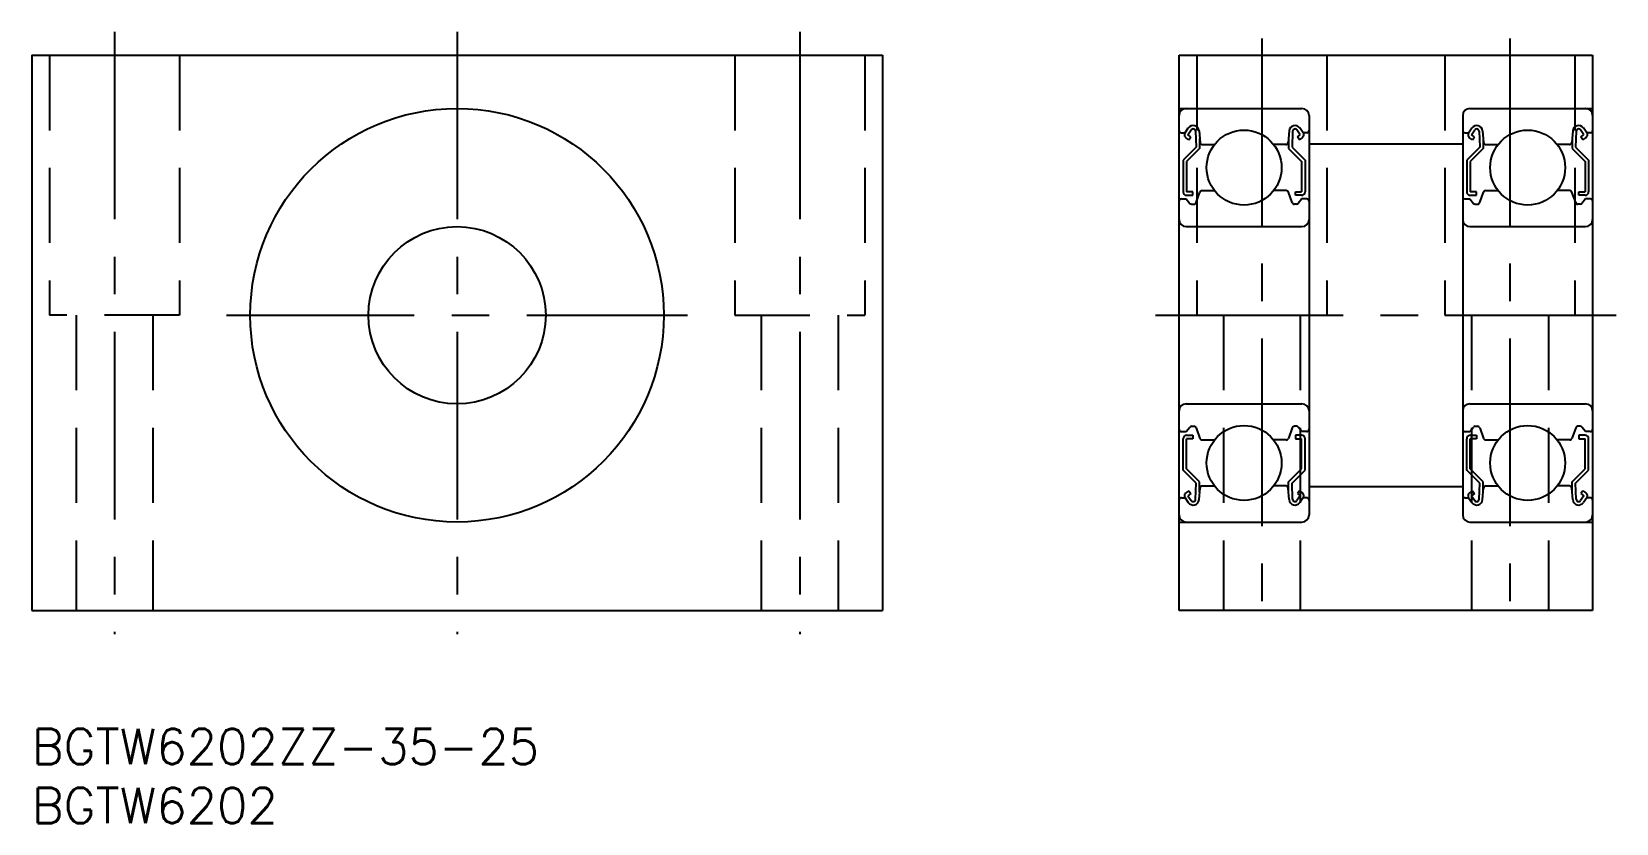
# Model space of a CAD drawing. Extents: x 0 to 134, y -8 to 59.
import ezdxf

# ---------------------------------------------------------------- set-up
doc = ezdxf.new("R2010")
doc.units = 0
doc.header["$LTSCALE"] = 0.5
doc.linetypes.add('CENTER', pattern=[50.8, 31.75, -6.35, 6.35, -6.35])
doc.linetypes.add('DASHED', pattern=[19.05, 12.7, -6.35])
for name, color, linetype in [('MSM_CENTER', 1, 'CENTER'), ('MSM_CONTINUOUS', 7, 'CONTINUOUS'), ('MSM_DASHED', 4, 'DASHED'), ('MSM_PART_NUMBER', 7, 'CONTINUOUS')]:
    doc.layers.add(name, color=color, linetype=linetype)
doc.styles.get("Standard").update_dxf_attribs({"font": 'txt.shx', "height": 3, "bigfont": 'bigfont.shx'})

# ---------------------------------------------------------------- blocks, each defined once
blk = doc.blocks.new('*U2')
at = {"layer": 'MSM_PART_NUMBER'}
blk.add_text('BGTW6202ZZ-35-25', height=3, dxfattribs=at).set_placement((0, -3))
blk = doc.blocks.new('*U3')
at = {"layer": 'MSM_PART_NUMBER'}
blk.add_text('BGTW6202', height=3, dxfattribs=at).set_placement((0, -8))

msp = doc.modelspace()

# ---------------------------------------------------------------- linework, layer by layer
at = {"layer": 'MSM_CENTER'}
for p, q in [((7, 59), (7, 8)), ((36, 59), (36, 8)), ((36, 59), (36, 8)), ((65, 59), (65, 8)), ((104.11, 58.43), (104.11, 7.96)), ((125.11, 58.43), (125.11, 7.96)), ((16.5, 35), (55.5, 35)), ((95.11, 35), (134.11, 35))]:
    msp.add_line(p, q, dxfattribs=at)
at = {"layer": 'MSM_CONTINUOUS'}
for p, q in [((0, 57), (0, 10)), ((0, 57), (72, 57)), ((72, 57), (72, 10)), ((97.11, 10), (97.11, 57)), ((97.11, 57), (132.11, 57)), ((132.11, 57), (132.11, 10)), ((97.11, 52.5), (107.51, 52.5)), ((121.71, 52.5), (132.11, 52.5)), ((108.11, 51.9), (108.11, 18.1)), ((121.11, 51.9), (121.11, 18.1)), ((97.31, 50.45), (97.61, 50.45)), ((97.61, 50.45), (97.89, 50.85)), ((97.93, 49.86), (97.69, 50.03)), ((97.86, 50.28), (98.14, 50.68)), ((98.1, 50.1), (97.86, 50.28)), ((97.93, 49.86), (98.1, 50.1)), ((98.5, 50.57), (98.55, 49.22)), ((98.8, 50.6), (98.88, 49.63)), ((98.85, 49.97), (98.85, 49.1)), ((106.43, 50.6), (106.34, 49.63)), ((106.37, 49.97), (106.37, 49.1)), ((106.72, 50.57), (106.67, 49.22)), ((107.37, 50.28), (107.08, 50.68)), ((107.12, 50.1), (107.37, 50.28)), ((107.29, 49.86), (107.12, 50.1)), ((107.29, 49.86), (107.54, 50.03)), ((107.61, 50.45), (107.33, 50.85)), ((107.91, 50.45), (107.61, 50.45)), ((121.31, 50.45), (121.61, 50.45)), ((121.61, 50.45), (121.89, 50.85)), ((121.93, 49.86), (121.69, 50.03)), ((121.86, 50.28), (122.14, 50.68)), ((122.1, 50.1), (121.86, 50.28)), ((121.93, 49.86), (122.1, 50.1)), ((122.5, 50.57), (122.55, 49.22)), ((122.8, 50.6), (122.88, 49.63)), ((122.85, 49.97), (122.85, 49.1)), ((130.43, 50.6), (130.34, 49.63)), ((130.37, 49.97), (130.37, 49.1)), ((130.72, 50.57), (130.67, 49.22)), ((131.37, 50.28), (131.08, 50.68)), ((131.12, 50.1), (131.37, 50.28)), ((131.29, 49.86), (131.12, 50.1)), ((131.29, 49.86), (131.54, 50.03)), ((131.61, 50.45), (131.33, 50.85)), ((131.91, 50.45), (131.61, 50.45)), ((98.55, 49.22), (97.45, 48.12)), ((98.85, 49.1), (97.75, 48)), ((99.08, 49.45), (100.11, 49.45)), ((106.14, 49.45), (105.12, 49.45)), ((106.37, 49.1), (107.47, 48)), ((106.67, 49.22), (107.77, 48.12)), ((108.11, 49.5), (121.11, 49.5)), ((122.55, 49.22), (121.45, 48.12)), ((122.85, 49.1), (121.75, 48)), ((123.08, 49.45), (124.11, 49.45)), ((130.14, 49.45), (129.12, 49.45)), ((130.37, 49.1), (131.47, 48)), ((130.67, 49.22), (131.77, 48.12)), ((97.45, 48.12), (97.45, 45.45)), ((97.75, 48), (97.75, 45.45)), ((107.47, 48), (107.47, 45.45)), ((107.77, 48.12), (107.77, 45.45)), ((121.45, 48.12), (121.45, 45.45)), ((121.75, 48), (121.75, 45.45)), ((131.47, 48), (131.47, 45.45)), ((131.77, 48.12), (131.77, 45.45)), ((97.31, 44.85), (97.71, 44.85)), ((97.71, 44.85), (98.03, 44.47)), ((98.27, 45.45), (97.75, 45.45)), ((97.75, 45.15), (98.27, 45.15)), ((98.18, 44.4), (98.36, 44.4)), ((98.27, 45.15), (98.27, 45.45)), ((98.55, 44.53), (98.87, 45.42)), ((99.06, 45.55), (100.11, 45.55)), ((106.17, 45.55), (105.12, 45.55)), ((106.68, 44.53), (106.36, 45.42)), ((107.04, 44.4), (106.87, 44.4)), ((106.95, 45.45), (107.47, 45.45)), ((106.95, 45.15), (106.95, 45.45)), ((107.47, 45.15), (106.95, 45.15)), ((107.51, 44.85), (107.19, 44.47)), ((107.91, 44.85), (107.51, 44.85)), ((121.31, 44.85), (121.71, 44.85)), ((121.71, 44.85), (122.03, 44.47)), ((122.27, 45.45), (121.75, 45.45)), ((121.75, 45.15), (122.27, 45.15)), ((122.18, 44.4), (122.36, 44.4)), ((122.27, 45.15), (122.27, 45.45)), ((122.55, 44.53), (122.87, 45.42)), ((123.06, 45.55), (124.11, 45.55)), ((130.17, 45.55), (129.12, 45.55)), ((130.68, 44.53), (130.36, 45.42)), ((131.04, 44.4), (130.87, 44.4)), ((130.95, 45.45), (131.47, 45.45)), ((130.95, 45.15), (130.95, 45.45)), ((131.47, 45.15), (130.95, 45.15)), ((131.51, 44.85), (131.19, 44.47)), ((131.91, 44.85), (131.51, 44.85)), ((97.71, 42.5), (107.51, 42.5)), ((121.71, 42.5), (131.51, 42.5)), ((97.11, 35), (97.11, 35)), ((121.11, 35), (121.11, 35)), ((97.71, 27.5), (107.51, 27.5)), ((121.71, 27.5), (131.51, 27.5)), ((97.11, 26.75), (97.11, 26.75)), ((97.71, 25.15), (98.03, 25.53)), ((98.18, 25.6), (98.36, 25.6)), ((107.04, 25.6), (106.87, 25.6)), ((107.51, 25.15), (107.19, 25.53)), ((121.11, 26.75), (121.11, 26.75)), ((121.71, 25.15), (122.03, 25.53)), ((122.18, 25.6), (122.36, 25.6)), ((131.04, 25.6), (130.87, 25.6)), ((131.51, 25.15), (131.19, 25.53)), ((97.31, 25.15), (97.71, 25.15)), ((97.45, 21.88), (97.45, 24.55)), ((97.75, 24.85), (98.27, 24.85)), ((97.75, 22), (97.75, 24.55)), ((98.27, 24.55), (97.75, 24.55)), ((98.27, 24.85), (98.27, 24.55)), ((98.55, 25.47), (98.87, 24.58)), ((99.06, 24.45), (100.11, 24.45)), ((106.17, 24.45), (105.12, 24.45)), ((106.68, 25.47), (106.36, 24.58)), ((106.95, 24.85), (106.95, 24.55)), ((107.47, 24.85), (106.95, 24.85)), ((106.95, 24.55), (107.47, 24.55)), ((107.47, 22), (107.47, 24.55)), ((107.91, 25.15), (107.51, 25.15)), ((107.77, 21.88), (107.77, 24.55)), ((121.31, 25.15), (121.71, 25.15)), ((121.45, 21.88), (121.45, 24.55)), ((121.75, 24.85), (122.27, 24.85)), ((121.75, 22), (121.75, 24.55)), ((122.27, 24.55), (121.75, 24.55)), ((122.27, 24.85), (122.27, 24.55)), ((122.55, 25.47), (122.87, 24.58)), ((123.06, 24.45), (124.11, 24.45)), ((130.17, 24.45), (129.12, 24.45)), ((130.68, 25.47), (130.36, 24.58)), ((130.95, 24.85), (130.95, 24.55)), ((131.47, 24.85), (130.95, 24.85)), ((130.95, 24.55), (131.47, 24.55)), ((131.47, 22), (131.47, 24.55)), ((131.91, 25.15), (131.51, 25.15)), ((131.77, 21.88), (131.77, 24.55)), ((98.55, 20.78), (97.45, 21.88)), ((98.85, 20.9), (97.75, 22)), ((106.37, 20.9), (107.47, 22)), ((106.67, 20.78), (107.77, 21.88)), ((122.55, 20.78), (121.45, 21.88)), ((122.85, 20.9), (121.75, 22)), ((130.37, 20.9), (131.47, 22)), ((130.67, 20.78), (131.77, 21.88)), ((97.93, 20.14), (97.69, 19.97)), ((97.93, 20.14), (98.1, 19.9)), ((98.5, 19.43), (98.55, 20.78)), ((98.8, 19.4), (98.88, 20.37)), ((98.85, 20.03), (98.85, 20.9)), ((99.08, 20.55), (100.11, 20.55)), ((106.14, 20.55), (105.12, 20.55)), ((106.43, 19.4), (106.34, 20.37)), ((106.37, 20.03), (106.37, 20.9)), ((106.72, 19.43), (106.67, 20.78)), ((107.29, 20.14), (107.12, 19.9)), ((107.29, 20.14), (107.54, 19.97)), ((108.11, 20.5), (121.11, 20.5)), ((121.93, 20.14), (121.69, 19.97)), ((121.93, 20.14), (122.1, 19.9)), ((122.5, 19.43), (122.55, 20.78)), ((122.8, 19.4), (122.88, 20.37)), ((122.85, 20.03), (122.85, 20.9)), ((123.08, 20.55), (124.11, 20.55)), ((130.14, 20.55), (129.12, 20.55)), ((130.43, 19.4), (130.34, 20.37)), ((130.37, 20.03), (130.37, 20.9)), ((130.72, 19.43), (130.67, 20.78)), ((131.29, 20.14), (131.12, 19.9)), ((131.29, 20.14), (131.54, 19.97)), ((97.31, 19.55), (97.61, 19.55)), ((97.61, 19.55), (97.89, 19.15)), ((98.1, 19.9), (97.86, 19.72)), ((97.86, 19.72), (98.14, 19.32)), ((107.37, 19.72), (107.08, 19.32)), ((107.12, 19.9), (107.37, 19.72)), ((107.61, 19.55), (107.33, 19.15)), ((107.91, 19.55), (107.61, 19.55)), ((121.31, 19.55), (121.61, 19.55)), ((121.61, 19.55), (121.89, 19.15)), ((122.1, 19.9), (121.86, 19.72)), ((121.86, 19.72), (122.14, 19.32)), ((131.37, 19.72), (131.08, 19.32)), ((131.12, 19.9), (131.37, 19.72)), ((131.61, 19.55), (131.33, 19.15)), ((131.91, 19.55), (131.61, 19.55)), ((97.11, 17.5), (107.51, 17.5)), ((121.71, 17.5), (132.11, 17.5)), ((0, 10), (72, 10)), ((132.11, 10), (97.11, 10))]:
    msp.add_line(p, q, dxfattribs=at)
for centre, radius in [((36, 35), 17.5), ((102.61, 47.5), 3.17), ((126.61, 47.5), 3.17), ((36, 35), 7.5), ((102.61, 22.5), 3.17), ((126.61, 22.5), 3.17)]:
    msp.add_circle(centre, radius, dxfattribs=at)
for centre, radius, start, end in [((97.71, 51.9), 0.6, 90, 180), ((107.51, 51.9), 0.6, 0, 90), ((121.71, 51.9), 0.6, 90, 180), ((131.51, 51.9), 0.6, 0, 90), ((98.3, 50.56), 0.5, 5.065, 144.9356), ((106.92, 50.56), 0.5, 35.0644, 174.935), ((122.3, 50.56), 0.5, 5.065, 144.9356), ((130.92, 50.56), 0.5, 35.0644, 174.935), ((97.31, 50.65), 0.2, 180, 270), ((97.86, 50.28), 0.3, 144.9356, 235.0377), ((98.3, 50.57), 0.2, 2.1312, 144.9367), ((99.08, 49.65), 0.2, 185.065, 270), ((106.14, 49.65), 0.2, 270, 354.935), ((106.92, 50.57), 0.2, 35.0633, 177.8688), ((107.37, 50.28), 0.3, 304.9623, 35.0644), ((107.91, 50.65), 0.2, 270, 0), ((121.31, 50.65), 0.2, 180, 270), ((121.86, 50.28), 0.3, 144.9356, 235.0377), ((122.3, 50.57), 0.2, 2.1312, 144.9367), ((123.08, 49.65), 0.2, 185.065, 270), ((130.14, 49.65), 0.2, 270, 354.935), ((130.92, 50.57), 0.2, 35.0633, 177.8688), ((131.37, 50.28), 0.3, 304.9623, 35.0644), ((131.91, 50.65), 0.2, 270, 0), ((97.31, 44.65), 0.2, 90, 180), ((97.75, 45.45), 0.3, 180, 270), ((98.18, 44.6), 0.2, 219.997, 270), ((98.36, 44.6), 0.2, 270, 339.9703), ((99.06, 45.35), 0.2, 90, 159.9703), ((106.17, 45.35), 0.2, 20.0297, 90), ((106.87, 44.6), 0.2, 200.0297, 270), ((107.04, 44.6), 0.2, 270, 320.003), ((107.47, 45.45), 0.3, 270, 0), ((107.91, 44.65), 0.2, 0, 90), ((121.31, 44.65), 0.2, 90, 180), ((121.75, 45.45), 0.3, 180, 270), ((122.18, 44.6), 0.2, 219.997, 270), ((122.36, 44.6), 0.2, 270, 339.9703), ((123.06, 45.35), 0.2, 90, 159.9703), ((130.17, 45.35), 0.2, 20.0297, 90), ((130.87, 44.6), 0.2, 200.0297, 270), ((131.04, 44.6), 0.2, 270, 320.003), ((131.47, 45.45), 0.3, 270, 0), ((131.91, 44.65), 0.2, 0, 90), ((97.71, 43.1), 0.6, 180, 270), ((107.51, 43.1), 0.6, 270, 0), ((121.71, 43.1), 0.6, 180, 270), ((131.51, 43.1), 0.6, 270, 0), ((97.71, 26.9), 0.6, 90, 180), ((107.51, 26.9), 0.6, 0, 90), ((121.71, 26.9), 0.6, 90, 180), ((131.51, 26.9), 0.6, 0, 90), ((98.18, 25.4), 0.2, 90, 140.003), ((98.36, 25.4), 0.2, 20.0297, 90), ((106.87, 25.4), 0.2, 90, 159.9703), ((107.04, 25.4), 0.2, 39.997, 90), ((122.18, 25.4), 0.2, 90, 140.003), ((122.36, 25.4), 0.2, 20.0297, 90), ((130.87, 25.4), 0.2, 90, 159.9703), ((131.04, 25.4), 0.2, 39.997, 90), ((97.31, 25.35), 0.2, 180, 270), ((97.75, 24.55), 0.3, 90, 180), ((99.06, 24.65), 0.2, 200.0297, 270), ((106.17, 24.65), 0.2, 270, 339.9703), ((107.47, 24.55), 0.3, 0, 90), ((107.91, 25.35), 0.2, 270, 0), ((121.31, 25.35), 0.2, 180, 270), ((121.75, 24.55), 0.3, 90, 180), ((123.06, 24.65), 0.2, 200.0297, 270), ((130.17, 24.65), 0.2, 270, 339.9703), ((131.47, 24.55), 0.3, 0, 90), ((131.91, 25.35), 0.2, 270, 0), ((99.08, 20.35), 0.2, 90, 174.935), ((106.14, 20.35), 0.2, 5.065, 90), ((123.08, 20.35), 0.2, 90, 174.935), ((130.14, 20.35), 0.2, 5.065, 90), ((97.31, 19.35), 0.2, 90, 180), ((97.86, 19.72), 0.3, 124.9623, 215.0644), ((98.3, 19.44), 0.5, 215.0644, 354.935), ((98.3, 19.43), 0.2, 215.0633, 357.8688), ((106.92, 19.44), 0.5, 185.065, 324.9356), ((106.92, 19.43), 0.2, 182.1312, 324.9367), ((107.37, 19.72), 0.3, 324.9356, 55.0377), ((107.91, 19.35), 0.2, 0, 90), ((121.31, 19.35), 0.2, 90, 180), ((121.86, 19.72), 0.3, 124.9623, 215.0644), ((122.3, 19.44), 0.5, 215.0644, 354.935), ((122.3, 19.43), 0.2, 215.0633, 357.8688), ((130.92, 19.44), 0.5, 185.065, 324.9356), ((130.92, 19.43), 0.2, 182.1312, 324.9367), ((131.37, 19.72), 0.3, 324.9356, 55.0377), ((131.91, 19.35), 0.2, 0, 90), ((97.71, 18.1), 0.6, 180, 270), ((107.51, 18.1), 0.6, 270, 0), ((121.71, 18.1), 0.6, 180, 270), ((131.51, 18.1), 0.6, 270, 0)]:
    msp.add_arc(centre, radius, start, end, dxfattribs=at)
at = {"layer": 'MSM_DASHED'}
for p, q in [((1.5, 57), (1.5, 35)), ((12.5, 57), (12.5, 35)), ((59.5, 57), (59.5, 35)), ((70.5, 57), (70.5, 35)), ((98.61, 57), (98.61, 35)), ((109.61, 57), (109.61, 35)), ((119.61, 57), (119.61, 35)), ((130.61, 57), (130.61, 35)), ((12.5, 35), (1.5, 35)), ((3.75, 35), (3.75, 10)), ((10.25, 35), (10.25, 10)), ((59.5, 35), (70.5, 35)), ((61.75, 35), (61.75, 10)), ((68.25, 35), (68.25, 10)), ((98.61, 35), (109.61, 35)), ((100.86, 35), (100.86, 10)), ((107.36, 35), (107.36, 10)), ((119.61, 35), (130.61, 35)), ((121.86, 35), (121.86, 10)), ((128.36, 35), (128.36, 10))]:
    msp.add_line(p, q, dxfattribs=at)

# ---------------------------------------------------------------- block references
at = {"layer": 'MSM_CONTINUOUS'}
for name in ['*U2', '*U3']:
    msp.add_blockref(name, (0, 0), dxfattribs=at)

doc.saveas('drawing.dxf')
